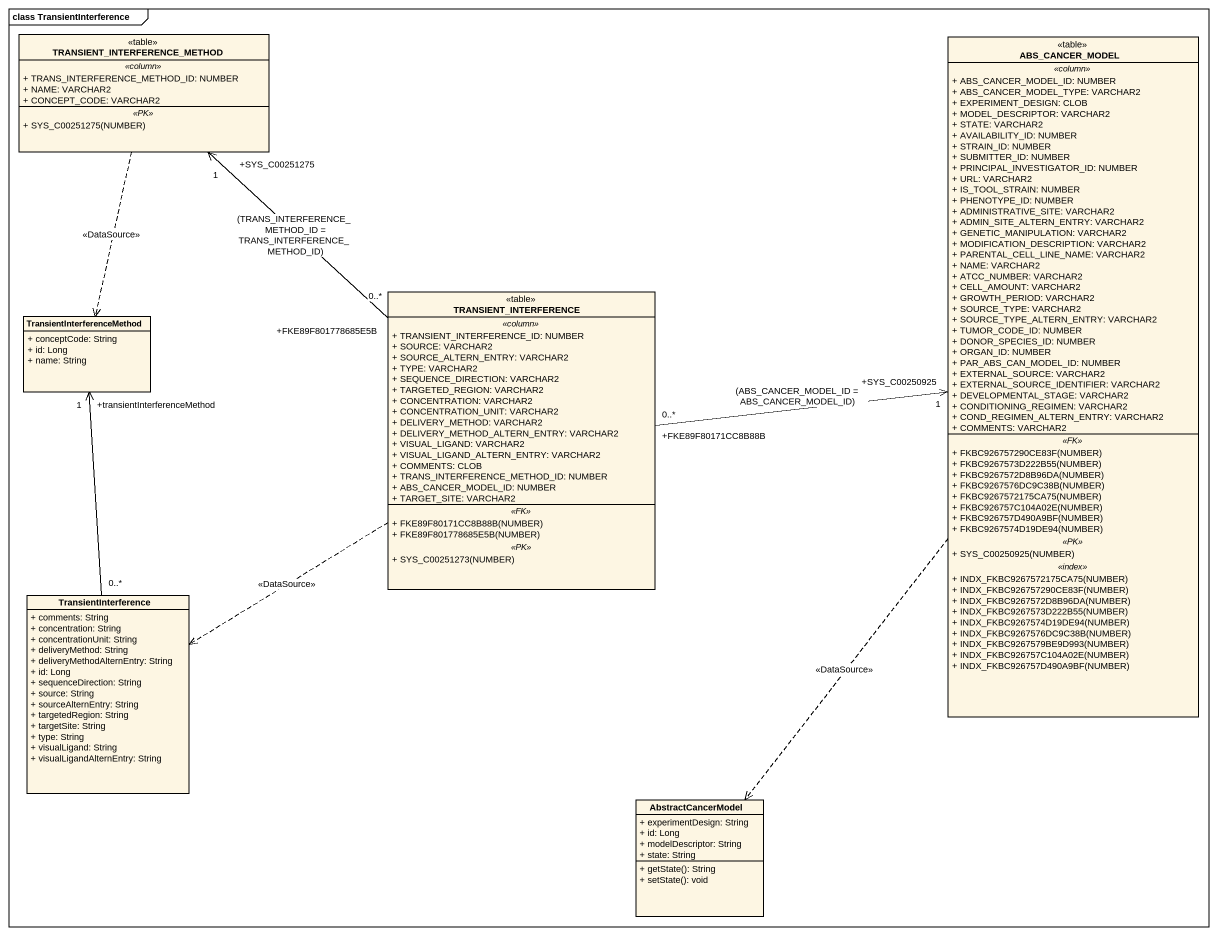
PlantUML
@startuml
mainframe class TransientInterference
hide circle
hide empty members
skinparam classAttributeIconSize 0
class "TRANSIENT_INTERFERENCE_METHOD" as TRANSIENT_INTERFERENCE <<table>> {
  .. <<column>> ..
  + TRANS_INTERFERENCE_METHOD_ID: NUMBER
  + NAME: VARCHAR2
  + CONCEPT_CODE: VARCHAR2
  .. <<PK>> ..
  + SYS_C00251275(NUMBER)
}
class ABS_CANCER_MODEL <<table>> {
  .. <<column>> ..
  + ABS_CANCER_MODEL_ID: NUMBER
  + ABS_CANCER_MODEL_TYPE: VARCHAR2
  + EXPERIMENT_DESIGN: CLOB
  + MODEL_DESCRIPTOR: VARCHAR2
  + STATE: VARCHAR2
  + AVAILABILITY_ID: NUMBER
  + STRAIN_ID: NUMBER
  + SUBMITTER_ID: NUMBER
  + PRINCIPAL_INVESTIGATOR_ID: NUMBER
  + URL: VARCHAR2
  + IS_TOOL_STRAIN: NUMBER
  + PHENOTYPE_ID: NUMBER
  + ADMINISTRATIVE_SITE: VARCHAR2
  + ADMIN_SITE_ALTERN_ENTRY: VARCHAR2
  + GENETIC_MANIPULATION: VARCHAR2
  + MODIFICATION_DESCRIPTION: VARCHAR2
  + PARENTAL_CELL_LINE_NAME: VARCHAR2
  + NAME: VARCHAR2
  + ATCC_NUMBER: VARCHAR2
  + CELL_AMOUNT: VARCHAR2
  + GROWTH_PERIOD: VARCHAR2
  + SOURCE_TYPE: VARCHAR2
  + SOURCE_TYPE_ALTERN_ENTRY: VARCHAR2
  + TUMOR_CODE_ID: NUMBER
  + DONOR_SPECIES_ID: NUMBER
  + ORGAN_ID: NUMBER
  + PAR_ABS_CAN_MODEL_ID: NUMBER
  + EXTERNAL_SOURCE: VARCHAR2
  + EXTERNAL_SOURCE_IDENTIFIER: VARCHAR2
  + DEVELOPMENTAL_STAGE: VARCHAR2
  + CONDITIONING_REGIMEN: VARCHAR2
  + COND_REGIMEN_ALTERN_ENTRY: VARCHAR2
  + COMMENTS: VARCHAR2
  .. <<FK>> ..
  + FKBC926757290CE83F(NUMBER)
  + FKBC9267573D222B55(NUMBER)
  + FKBC9267572D8B96DA(NUMBER)
  + FKBC9267576DC9C38B(NUMBER)
  + FKBC9267572175CA75(NUMBER)
  + FKBC926757C104A02E(NUMBER)
  + FKBC926757D490A9BF(NUMBER)
  + FKBC9267574D19DE94(NUMBER)
  .. <<PK>> ..
  + SYS_C00250925(NUMBER)
  .. <<index>> ..
  + INDX_FKBC9267572175CA75(NUMBER)
  + INDX_FKBC926757290CE83F(NUMBER)
  + INDX_FKBC9267572D8B96DA(NUMBER)
  + INDX_FKBC9267573D222B55(NUMBER)
  + INDX_FKBC9267574D19DE94(NUMBER)
  + INDX_FKBC9267576DC9C38B(NUMBER)
  + INDX_FKBC9267579BE9D993(NUMBER)
  + INDX_FKBC926757C104A02E(NUMBER)
  + INDX_FKBC926757D490A9BF(NUMBER)
}
class TransientInterferenceMethod {
  + conceptCode: String
  + id: Long
  + name: String
}
class "TRANSIENT_INTERFERENCE" as TRANSIENT_INTERFERENCE_2 <<table>> {
  .. <<column>> ..
  + TRANSIENT_INTERFERENCE_ID: NUMBER
  + SOURCE: VARCHAR2
  + SOURCE_ALTERN_ENTRY: VARCHAR2
  + TYPE: VARCHAR2
  + SEQUENCE_DIRECTION: VARCHAR2
  + TARGETED_REGION: VARCHAR2
  + CONCENTRATION: VARCHAR2
  + CONCENTRATION_UNIT: VARCHAR2
  + DELIVERY_METHOD: VARCHAR2
  + DELIVERY_METHOD_ALTERN_ENTRY: VARCHAR2
  + VISUAL_LIGAND: VARCHAR2
  + VISUAL_LIGAND_ALTERN_ENTRY: VARCHAR2
  + COMMENTS: CLOB
  + TRANS_INTERFERENCE_METHOD_ID: NUMBER
  + ABS_CANCER_MODEL_ID: NUMBER
  + TARGET_SITE: VARCHAR2
  .. <<FK>> ..
  + FKE89F80171CC8B88B(NUMBER)
  + FKE89F801778685E5B(NUMBER)
  .. <<PK>> ..
  + SYS_C00251273(NUMBER)
}
class TransientInterference {
  + comments: String
  + concentration: String
  + concentrationUnit: String
  + deliveryMethod: String
  + deliveryMethodAlternEntry: String
  + id: Long
  + sequenceDirection: String
  + source: String
  + sourceAlternEntry: String
  + targetedRegion: String
  + targetSite: String
  + type: String
  + visualLigand: String
  + visualLigandAlternEntry: String
}
class AbstractCancerModel {
  + experimentDesign: String
  + id: Long
  + modelDescriptor: String
  + state: String
  + getState(): String
  + setState(): void
}
TRANSIENT_INTERFERENCE ..> TransientInterferenceMethod : <<DataSource>>
ABS_CANCER_MODEL ..> AbstractCancerModel : <<DataSource>>
TRANSIENT_INTERFERENCE_2 "+FKE89F801778685E5B\n0..*" -up-> "+SYS_C00251275\n1" TRANSIENT_INTERFERENCE : (TRANS_INTERFERENCE_METHOD_ID = TRANS_INTERFERENCE_METHOD_ID)
TRANSIENT_INTERFERENCE_2 "+FKE89F80171CC8B88B\n0..*" -right-> "+SYS_C00250925\n1" ABS_CANCER_MODEL : (ABS_CANCER_MODEL_ID = ABS_CANCER_MODEL_ID)
TRANSIENT_INTERFERENCE_2 ..> TransientInterference : <<DataSource>>
TransientInterference "0..*" -up-> "+transientInterferenceMethod\n1" TransientInterferenceMethod
@enduml
